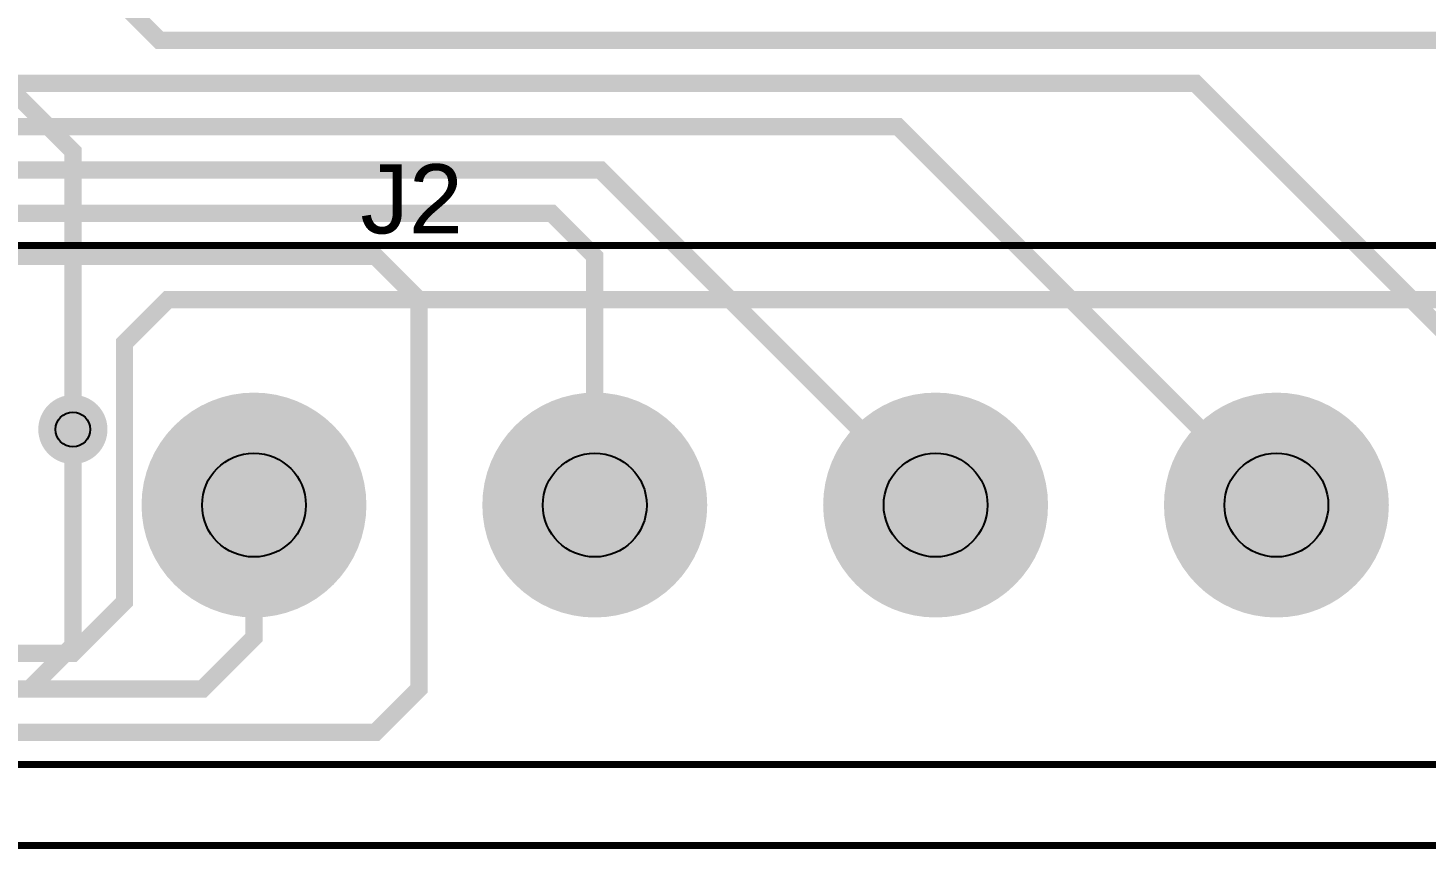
# Model space of a CAD drawing. Header units: centimetres. Extents: x -2.26 to 6.53, y -1.51 to 3.26.
# Drawn here: x 2.919 to 4.971, y -1.505 to -0.299 of the extents above; entities that cross this region are included whole.
import ezdxf

# ---------------------------------------------------------------- set-up
doc = ezdxf.new("R2010")
doc.units = ezdxf.units.CM
doc.layers.get('0').update_dxf_attribs({"linetype": 'CONTINUOUS'})
for name, color, linetype in [('2', 2, 'CONTINUOUS'), ('3', 3, 'CONTINUOUS'), ('4', 4, 'CONTINUOUS'), ('5', 5, 'CONTINUOUS'), ('6', 6, 'CONTINUOUS'), ('7', 7, 'CONTINUOUS')]:
    doc.layers.add(name, color=color, linetype=linetype)

# ---------------------------------------------------------------- blocks, each defined once
blk = doc.blocks.new('EPAD')
at = {"const_width": 0.5}
blk.add_lwpolyline([(-0.25, 0, 1), (0.25, 0, 1)], format="xyb", close=True, dxfattribs=at)

msp = doc.modelspace()

# ---------------------------------------------------------------- linework, layer by layer
for centre, radius in [((2.9845, -0.889), 0.0254), ((3.25038, -1), 0.0762), ((3.75076, -1), 0.0762), ((4.25114, -1), 0.0762), ((4.75152, -1), 0.0762)]:
    msp.add_circle(centre, radius)
at = {"layer": '2', "const_width": 0.01016}
msp.add_lwpolyline([(-2.25, -1.5), (6.5, -1.5), (6.5, 3.25), (-2.25, 3.25), (-2.25, -1.5)], dxfattribs=at)
msp.add_lwpolyline([(-2.25, -1.5), (6.5, -1.5), (6.5, 3.25), (-2.25, 3.25), (-2.25, -1.5)], dxfattribs=at)
msp.add_lwpolyline([(-2.25, -1.5), (6.5, -1.5), (6.5, 3.25), (-2.25, 3.25), (-2.25, -1.5)], dxfattribs=at)
at = {"layer": '3', "const_width": 0.01016}
for points in [[(0.49702, -0.619), (6.52952, -0.619)], [(0.49702, -1.381), (6.52952, -1.381), (6.52952, -0.619)], [(0.49702, -0.619), (6.52952, -0.619)], [(0.49702, -1.381), (6.52952, -1.381), (6.52952, -0.619)], [(0.49702, -0.619), (6.52952, -0.619)], [(0.49702, -1.381), (6.52952, -1.381), (6.52952, -0.619)]]:
    msp.add_lwpolyline(points, dxfattribs=at)
at = {"layer": '6', "const_width": 0.0254}
for points in [[(6.25012, -1), (5.56762, -0.3175), (3.1115, -0.3175), (3.048, -0.254), (3.048, 0.3175), (2.9665, 0.399), (2.226, 0.399)], [(5.2519, -1), (4.6329, -0.381), (2.413, -0.381), (2.3495, -0.3175), (2.3495, 0.249), (2.226, 0.249)], [(4.75152, -1), (4.19602, -0.4445), (2.3495, -0.4445), (2.226, -0.321), (2.226, 0.199)], [(-1.27, -1.3335), (3.429, -1.3335), (3.4925, -1.27), (3.4925, -0.6985), (3.429, -0.635), (1.5875, -0.635), (1.481, -0.5285), (1.481, 0.004)], [(2.9845, -0.889), (2.9845, -1.2065), (2.921, -1.27), (-1.0795, -1.27), (-1.143, -1.2065), (-1.143, -0.0635), (-1.0795, 0), (-0.381, 0), (-0.302, -0.079), (-0.302, -0.43)], [(3.75076, -1), (3.75076, -0.635), (3.68726, -0.5715), (1.651, -0.5715), (1.531, -0.4515), (1.531, 0.004)], [(4.25114, -1), (3.75914, -0.508), (1.7145, -0.508), (1.631, -0.4245), (1.631, 0.004)]]:
    msp.add_lwpolyline(points, dxfattribs=at)
at = {"layer": '7', "const_width": 0.0254}
for points in [[(1.4605, 0.1905), (1.524, 0.127), (1.524, -0.381), (1.4605, -0.4445), (0.508, -0.4445), (0.4445, -0.508), (0.4445, -1.2065), (0.508, -1.27), (3.175, -1.27), (3.25038, -1.19462), (3.25038, -1)], [(2.754, -0.25), (2.9845, -0.4805), (2.9845, -0.889)], [(5.75228, -1), (5.45078, -0.6985), (3.12379, -0.6985), (3.06029, -0.762), (3.06029, -1.14214), (2.9845, -1.21793), (1.02743, -1.21793), (0.9525, -1.143), (0.9525, -0.635)]]:
    msp.add_lwpolyline(points, dxfattribs=at)

# ---------------------------------------------------------------- block references
for p, xscale, yscale in [((2.9845, -0.889), 0.0762, 0.0762), ((3.25038, -1), 0.3048, 0.3048), ((3.75076, -1), 0.3048, 0.3048), ((4.25114, -1), 0.3048, 0.3048), ((4.75152, -1), 0.3048, 0.3048)]:
    msp.add_blockref('EPAD', p, dxfattribs=dict(xscale=xscale, yscale=yscale))
at = {"layer": '5'}
for p, xscale, yscale in [((2.9845, -0.889), 0.1016, 0.1016), ((3.25038, -1), 0.3302, 0.3302), ((3.75076, -1), 0.3302, 0.3302), ((4.25114, -1), 0.3302, 0.3302), ((4.75152, -1), 0.3302, 0.3302)]:
    msp.add_blockref('EPAD', p, dxfattribs=dict(at, xscale=xscale, yscale=yscale))

# ---------------------------------------------------------------- texts
at = {"layer": '4', "width": 1.05}
msp.add_text('J2', height=0.1016, dxfattribs=at).set_placement((3.40659, -0.60122))
msp.add_text('J2', height=0.1016, dxfattribs=at).set_placement((3.40659, -0.60122))
msp.add_text('J2', height=0.1016, dxfattribs=at).set_placement((3.40659, -0.60122))

doc.saveas('drawing.dxf')
